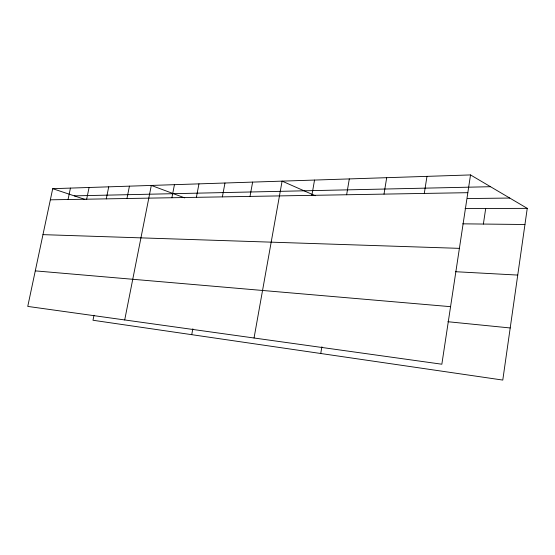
<?xml version="1.0" encoding="UTF-8"?>
<svg xmlns="http://www.w3.org/2000/svg" width="555" height="555" viewBox="0 0 555 555"><rect width="100%" height="100%" fill="white"/><g stroke="black" fill="none" stroke-linecap="round" stroke-linejoin="round"><path stroke-width="0.83" d="M470.522 174.929L441.849 364.219L27.75 306.416L52.711 188.679L470.522 174.929L527.25 208.361L502.781 380.071L92.99 320.256L94.003 315.247M483.377 224.06L485.694 208.486M424.284 193.424L426.982 176.358M384.004 194.118L386.696 177.69M346.632 194.756L349.31 178.918M320.741 353.5L321.879 346.764M311.875 195.353L314.532 180.063M254.044 338.002L282.093 181.131L315.198 195.7M250.014 196.408L252.629 182.102M191.732 334.665L192.835 328.775M222.375 196.879L224.969 183.011M196.387 197.323L198.961 183.865M171.904 197.746L174.443 184.669M124.708 319.951L151.314 185.432L184.718 197.885M126.956 198.517L129.44 186.154M106.276 198.87L108.731 186.834M86.663 199.203L89.091 187.479M68.05 199.523L70.443 188.096M74.287 195.866L490.516 186.709M50.352 199.821L467.83 192.682M467.546 198.558L509.761 198.052M465.041 208.548L527.25 208.361M462.724 223.831L524.947 224.504M42.971 234.64L459.401 248.356M455.468 271.707L517.739 275.079M35.284 270.875L450.563 306.672M447.892 321.727L510.205 327.963M52.711 188.679L84.929 199.418"/></g></svg>
